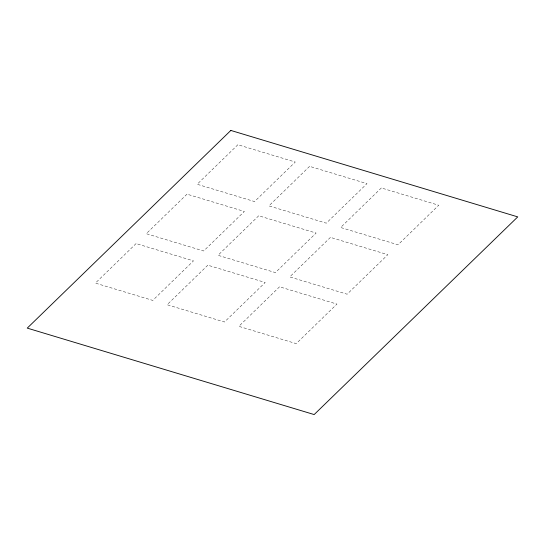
<?xml version="1.0" encoding="UTF-8"?>
<svg xmlns="http://www.w3.org/2000/svg" width="545" height="545" viewBox="0 0 545 545"><rect width="100%" height="100%" fill="white"/><g stroke="black" fill="none" stroke-linecap="round" stroke-linejoin="round"><path stroke-width="0.41" stroke-dasharray="2.73 2.04" d="M136.087 243.581L95.375 283.114L152.757 300.404L193.475 260.871L136.087 243.581M186.983 194.156L146.264 233.696L203.653 250.986L244.364 211.446L186.983 194.156M237.879 144.738L197.161 184.271L254.549 201.561L295.261 162.029L237.879 144.738M207.815 265.19L167.104 304.73L224.486 322.013L265.204 282.48L207.815 265.19M258.712 215.772L218 255.305L275.382 272.595L316.1 233.056L258.712 215.772M309.608 166.348L268.889 205.887L326.278 223.178L366.989 183.638L309.608 166.348M279.544 286.799L238.833 326.339L296.214 343.629L336.933 304.09L279.544 286.799M330.44 237.382L289.729 276.915L347.111 294.205L387.829 254.672L330.44 237.382M381.337 187.957L340.625 227.497L398.007 244.787L438.725 205.247L381.337 187.957"/><path stroke-width="0.82" d="M230.835 130.439L27.25 328.117L314.165 414.561L517.75 216.883L230.835 130.439"/></g></svg>
